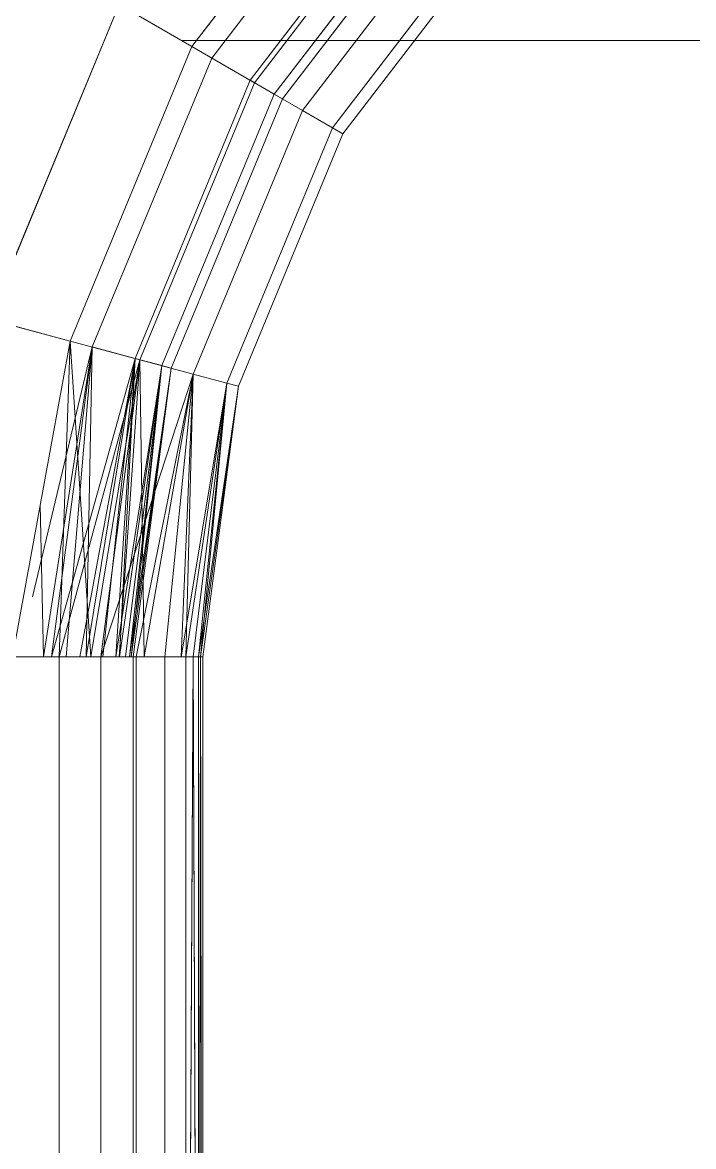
# Model space of a CAD drawing. Header units: centimetres. Extents: x -13467 to 3766, y -437 to 1921.
# Drawn here: x -4260.074 to -4259.112, y 188.098 to 189.71 of the extents above; entities that cross this region are included whole.
import ezdxf

# ---------------------------------------------------------------- set-up
doc = ezdxf.new("R2010")
doc.units = ezdxf.units.CM
doc.layers.add('M-EQPM', color=7, linetype='Continuous', lineweight=9)

# ---------------------------------------------------------------- blocks, each defined once
blk = doc.blocks.new('EQ-04-006 - EQ-04-006_dwg_Agrupar_308-1538748-Sección 1-2')
at = {"layer": 'M-EQPM', "color": 136, "true_color": 0x007f7f}
for p, q in [((-3708.4792, 189.675), (-3708.2011, 190.0374)), ((-3708.4508, 189.6586), (-3708.1779, 190.0142)), ((-3708.4508, 189.6586), (-3708.1779, 190.0142)), ((-3708.1779, 190.0142), (-3708.4508, 189.6586)), ((-3708.1779, 190.0142), (-3708.4508, 189.6586)), ((-3708.3957, 189.6268), (-3708.1329, 189.9693)), ((-3708.3957, 189.6268), (-3708.1329, 189.9693)), ((-3708.3895, 189.6232), (-3708.1279, 189.9642)), ((-3708.3895, 189.6232), (-3708.1279, 189.9642)), ((-3708.3611, 189.6068), (-3708.1047, 189.941)), ((-3708.3611, 189.6068), (-3708.1047, 189.941)), ((-3708.3493, 189.6), (-3708.095, 189.9314)), ((-3708.3207, 189.5835), (-3708.0717, 189.908)), ((-3708.3207, 189.5835), (-3708.0717, 189.908)), ((-3708.2775, 189.5585), (-3708.0364, 189.8727)), ((-3708.2775, 189.5585), (-3708.0364, 189.8727)), ((-3708.2627, 189.55), (-3708.0243, 189.8607)), ((-3708.7705, 189.2841), (-3708.5836, 189.7353)), ((-3708.4792, 189.675), (-3708.5836, 189.7353)), ((-3708.654, 189.2529), (-3708.4792, 189.675)), ((-3708.3895, 189.6232), (-3708.4792, 189.675)), ((-3708.4792, 189.675), (-3708.3895, 189.6232)), ((-3708.6223, 189.2444), (-3708.4508, 189.6586)), ((-3708.6223, 189.2444), (-3708.4508, 189.6586)), ((-3708.6223, 189.2444), (-3708.4508, 189.6586)), ((-3708.6223, 189.2444), (-3708.4508, 189.6586)), ((-3708.3957, 189.6268), (-3708.4508, 189.6586)), ((-3708.4508, 189.6586), (-3708.3957, 189.6268)), ((-3708.5609, 189.228), (-3708.3957, 189.6268)), ((-3708.5609, 189.228), (-3708.3957, 189.6268)), ((-3708.554, 189.2261), (-3708.3895, 189.6232)), ((-3708.554, 189.2261), (-3708.3895, 189.6232)), ((-3708.3611, 189.6068), (-3708.3957, 189.6268)), ((-3708.3957, 189.6268), (-3708.3611, 189.6068)), ((-3708.3207, 189.5835), (-3708.3895, 189.6232)), ((-3708.3895, 189.6232), (-3708.3207, 189.5835)), ((-3708.5223, 189.2176), (-3708.3611, 189.6068)), ((-3708.5223, 189.2176), (-3708.3611, 189.6068)), ((-3708.3611, 189.6068), (-3708.3493, 189.6)), ((-3708.3493, 189.6), (-3708.3611, 189.6068)), ((-3708.5091, 189.2141), (-3708.3493, 189.6)), ((-3708.4773, 189.2056), (-3708.3207, 189.5835)), ((-3708.4773, 189.2056), (-3708.3207, 189.5835)), ((-3708.3207, 189.5835), (-3708.2775, 189.5585)), ((-3708.3207, 189.5835), (-3708.2775, 189.5585)), ((-3708.429, 189.1926), (-3708.2775, 189.5585)), ((-3708.429, 189.1926), (-3708.2775, 189.5585)), ((-3708.2775, 189.5585), (-3708.2627, 189.55)), ((-3708.2627, 189.55), (-3708.2775, 189.5585)), ((-3708.4126, 189.1882), (-3708.2627, 189.55)), ((-3708.654, 189.2529), (-3708.7705, 189.2841)), ((-3708.654, 189.2529), (-3708.7367, 188.8)), ((-3708.6698, 188.8), (-3708.654, 189.2529)), ((-3708.654, 189.2529), (-3708.6698, 188.8)), ((-3708.654, 189.2529), (-3708.6698, 188.8)), ((-3708.6698, 188.8), (-3708.654, 189.2529)), ((-3708.554, 189.2261), (-3708.654, 189.2529)), ((-3708.654, 189.2529), (-3708.554, 189.2261)), ((-3708.654, 189.2529), (-3708.6243, 188.8)), ((-3708.654, 189.2529), (-3708.6243, 188.8)), ((-3708.6223, 189.2444), (-3708.708, 188.886)), ((-3708.708, 188.886), (-3708.6223, 189.2444)), ((-3708.6921, 188.8), (-3708.6223, 189.2444)), ((-3708.6921, 188.8), (-3708.6223, 189.2444)), ((-3708.6808, 188.8), (-3708.6223, 189.2444)), ((-3708.6223, 189.2444), (-3708.6595, 188.8)), ((-3708.6223, 189.2444), (-3708.6311, 188.8)), ((-3708.5609, 189.228), (-3708.6223, 189.2444)), ((-3708.6223, 189.2444), (-3708.5609, 189.228)), ((-3708.5609, 189.228), (-3708.6808, 188.8)), ((-3708.554, 189.2261), (-3708.6698, 188.8)), ((-3708.5609, 189.228), (-3708.6401, 188.8)), ((-3708.6311, 188.8), (-3708.5609, 189.228)), ((-3708.554, 189.2261), (-3708.6243, 188.8)), ((-3708.554, 189.2261), (-3708.6101, 188.8)), ((-3708.5609, 189.228), (-3708.6073, 188.8)), ((-3708.5609, 189.228), (-3708.6073, 188.8)), ((-3708.5609, 189.228), (-3708.5884, 188.8)), ((-3708.554, 189.2261), (-3708.5835, 188.8)), ((-3708.5832, 188.8), (-3708.5609, 189.228)), ((-3708.5223, 189.2176), (-3708.5609, 189.228)), ((-3708.5609, 189.228), (-3708.5223, 189.2176)), ((-3708.4773, 189.2056), (-3708.554, 189.2261)), ((-3708.554, 189.2261), (-3708.4773, 189.2056)), ((-3708.554, 189.2261), (-3708.5479, 188.8)), ((-3708.4773, 189.2056), (-3708.6101, 188.8)), ((-3708.5884, 188.8), (-3708.5223, 189.2176)), ((-3708.5223, 189.2176), (-3708.5832, 188.8)), ((-3708.5223, 189.2176), (-3708.5747, 188.8)), ((-3708.5686, 188.8), (-3708.5223, 189.2176)), ((-3708.5686, 188.8), (-3708.5091, 189.2141)), ((-3708.5223, 189.2176), (-3708.5664, 188.8)), ((-3708.5664, 188.8), (-3708.5223, 189.2176)), ((-3708.5091, 189.2141), (-3708.5664, 188.8)), ((-3708.5637, 188.8), (-3708.5091, 189.2141)), ((-3708.4773, 189.2056), (-3708.5592, 188.8)), ((-3708.4773, 189.2056), (-3708.5479, 188.8)), ((-3708.5091, 189.2141), (-3708.5223, 189.2176)), ((-3708.5091, 189.2141), (-3708.5223, 189.2176)), ((-3708.4773, 189.2056), (-3708.5182, 188.8)), ((-3708.4773, 189.2056), (-3708.5182, 188.8)), ((-3708.4773, 189.2056), (-3708.4946, 188.8)), ((-3708.4881, 188.8), (-3708.4773, 189.2056)), ((-3708.429, 189.1926), (-3708.4773, 189.2056)), ((-3708.4773, 189.2056), (-3708.429, 189.1926)), ((-3708.4946, 188.8), (-3708.429, 189.1926)), ((-3708.429, 189.1926), (-3708.4881, 188.8)), ((-3708.429, 189.1926), (-3708.4775, 188.8)), ((-3708.4698, 188.8), (-3708.429, 189.1926)), ((-3708.4126, 189.1882), (-3708.4698, 188.8)), ((-3708.429, 189.1926), (-3708.4671, 188.8)), ((-3708.4126, 189.1882), (-3708.4671, 188.8)), ((-3708.4126, 189.1882), (-3708.4637, 188.8)), ((-3708.4126, 189.1882), (-3708.429, 189.1926)), ((-3708.4126, 189.1882), (-3708.429, 189.1926)), ((-3708.6969, 189.0179), (-3708.6921, 188.8)), ((-3708.6969, 189.0179), (-3708.6921, 188.8)), ((-3708.6698, 188.8), (-3708.7367, 188.8)), ((-3708.6101, 188.8), (-3708.6698, 188.8)), ((-3708.6698, 188.8), (-3708.6698, 186.8)), ((-3708.5592, 188.8), (-3708.6101, 188.8)), ((-3708.6101, 188.8), (-3708.6101, 186.8)), ((-3708.5637, 188.8), (-3708.5637, 186.8)), ((-3708.5182, 188.8), (-3708.5592, 188.8)), ((-3708.5592, 188.8), (-3708.5592, 186.8)), ((-3708.4881, 188.8), (-3708.5182, 188.8)), ((-3708.5182, 188.8), (-3708.5182, 186.8)), ((-3708.4698, 188.8), (-3708.4881, 188.8)), ((-3708.4881, 188.8), (-3708.4881, 186.8)), ((-3708.4775, 188.8), (-3708.4881, 186.8)), ((-3708.4775, 188.8), (-3708.4671, 188.8)), ((-3708.4775, 188.8), (-3708.4698, 186.8)), ((-3708.4698, 188.8), (-3708.4637, 188.8)), ((-3708.4698, 188.8), (-3708.4698, 186.8)), ((-3708.4671, 188.8), (-3708.4698, 186.8)), ((-3708.4637, 188.8), (-3708.4671, 188.8)), ((-3708.4671, 188.8), (-3708.4637, 186.8)), ((-3708.4637, 188.8), (-3708.4637, 186.8))]:
    blk.add_line(p, q, dxfattribs=at)
at = {"layer": 'M-EQPM', "color": 136, "true_color": 0x007f7f, "flags": 128}
for points in [[(-3708.6073, 188.8), (-3708.5609, 189.228), (-3708.3957, 189.6268), (-3708.4508, 189.6586), (-3708.1779, 190.0142), (-3708.1329, 189.9693), (-3707.7905, 190.2321), (-3707.8222, 190.2871), (-3707.4081, 190.4586), (-3706.9637, 190.5172), (-3707.3916, 190.3972), (-3706.9637, 190.4436), (-3707.3813, 190.3586), (-3706.9637, 190.4196)], [(-3708.4126, 189.1882), (-3708.2627, 189.55), (-3708.2775, 189.5585), (-3708.0364, 189.8727), (-3708.0717, 189.908), (-3707.7472, 190.1571), (-3707.7869, 190.2259), (-3707.3898, 190.3903), (-3707.4166, 190.4904)], [(-3708.5832, 188.8), (-3708.5223, 189.2176), (-3708.5832, 188.8), (-3708.5609, 189.228), (-3708.6073, 188.8), (-3708.5609, 189.228), (-3708.3957, 189.6268), (-3708.4508, 189.6586), (-3708.1779, 190.0142), (-3708.1329, 189.9693), (-3707.7905, 190.2321), (-3707.8222, 190.2871), (-3707.4081, 190.4586), (-3707.3916, 190.3972), (-3706.9637, 190.4764)], [(-3706.9637, 190.4436), (-3707.3916, 190.3972), (-3707.4081, 190.4586), (-3707.3916, 190.3972), (-3707.7905, 190.2321), (-3707.8222, 190.2871), (-3708.1779, 190.0142), (-3708.1329, 189.9693), (-3708.3957, 189.6268), (-3708.4508, 189.6586), (-3708.6223, 189.2444), (-3708.6595, 188.8)], [(-3707.3916, 190.3972), (-3707.7905, 190.2321), (-3707.8222, 190.2871), (-3708.1779, 190.0142), (-3708.1329, 189.9693), (-3708.3957, 189.6268), (-3708.4508, 189.6586), (-3708.6223, 189.2444), (-3708.5609, 189.228), (-3708.6401, 188.8)], [(-3707.3916, 190.3972), (-3707.3813, 190.3586), (-3707.7705, 190.1974), (-3707.7905, 190.2321), (-3708.1329, 189.9693), (-3708.1047, 189.941), (-3708.3611, 189.6068), (-3708.3957, 189.6268), (-3708.5609, 189.228), (-3708.5223, 189.2176), (-3708.5884, 188.8)], [(-3708.5747, 188.8), (-3708.5223, 189.2176), (-3708.3611, 189.6068), (-3708.3957, 189.6268), (-3708.1329, 189.9693), (-3708.1047, 189.941), (-3707.7705, 190.1974), (-3707.7905, 190.2321), (-3707.3916, 190.3972)], [(-3708.1047, 189.941), (-3708.3611, 189.6068), (-3708.3493, 189.6), (-3708.3611, 189.6068), (-3708.3957, 189.6268), (-3708.1329, 189.9693)], [(-3708.1047, 189.941), (-3708.3611, 189.6068), (-3708.1047, 189.941)], [(-3708.095, 189.9314), (-3708.3493, 189.6), (-3708.5091, 189.2141), (-3708.3493, 189.6), (-3708.3611, 189.6068), (-3708.5223, 189.2176), (-3708.3611, 189.6068), (-3708.3957, 189.6268), (-3708.5609, 189.228), (-3708.5223, 189.2176), (-3708.5686, 188.8), (-3708.5091, 189.2141), (-3708.5637, 188.8)], [(-3706.9637, 190.4049), (-3707.3813, 190.3586), (-3707.3778, 190.3455), (-3707.7637, 190.1856), (-3707.7705, 190.1974), (-3708.1047, 189.941), (-3708.095, 189.9314), (-3707.7637, 190.1856), (-3707.7705, 190.1974), (-3708.1047, 189.941), (-3707.7705, 190.1974), (-3707.7905, 190.2321), (-3708.1329, 189.9693), (-3708.1047, 189.941), (-3708.095, 189.9314), (-3708.3493, 189.6), (-3708.3611, 189.6068), (-3708.5223, 189.2176), (-3708.5091, 189.2141), (-3708.5664, 188.8)], [(-3708.8955, 189.3176), (-3708.7705, 189.2841), (-3708.5836, 189.7353), (-3708.4792, 189.675), (-3708.2011, 190.0374), (-3708.1279, 189.9642), (-3707.7869, 190.2259), (-3707.7472, 190.1571), (-3707.3692, 190.3136), (-3706.9637, 190.3545), (-3690.9637, 190.3545)], [(-3708.8854, 186.8), (-3708.8854, 188.8), (-3708.7705, 189.2841), (-3708.5836, 189.7353), (-3708.4792, 189.675), (-3708.2011, 190.0374), (-3708.1279, 189.9642), (-3707.7869, 190.2259), (-3707.7472, 190.1571), (-3707.3692, 190.3136), (-3707.3563, 190.2653), (-3707.7222, 190.1138), (-3708.0364, 189.8727), (-3708.0243, 189.8607), (-3707.7137, 190.099), (-3707.7222, 190.1138), (-3707.7472, 190.1571), (-3708.0717, 189.908), (-3708.1279, 189.9642), (-3708.3895, 189.6232), (-3708.4792, 189.675), (-3708.654, 189.2529), (-3708.7705, 189.2841)], [(-3708.4698, 186.8), (-3708.4775, 188.8), (-3708.4671, 188.8), (-3708.4126, 189.1882), (-3708.429, 189.1926), (-3708.4671, 188.8), (-3708.429, 189.1926), (-3708.2775, 189.5585), (-3708.3207, 189.5835), (-3708.0717, 189.908), (-3708.1279, 189.9642), (-3707.7869, 190.2259), (-3707.8387, 190.3155)], [(-3707.8387, 190.3155), (-3707.7869, 190.2259), (-3708.1279, 189.9642), (-3708.0717, 189.908), (-3708.3207, 189.5835), (-3708.2775, 189.5585), (-3708.429, 189.1926), (-3708.4126, 189.1882)], [(-3708.5592, 186.8), (-3708.5592, 188.8), (-3708.6101, 188.8), (-3708.4773, 189.2056), (-3708.6101, 188.8), (-3708.554, 189.2261), (-3708.4773, 189.2056), (-3708.5592, 188.8), (-3708.6101, 188.8), (-3708.554, 189.2261), (-3708.4773, 189.2056), (-3708.3207, 189.5835), (-3708.2775, 189.5585), (-3708.2627, 189.55), (-3708.4126, 189.1882), (-3708.429, 189.1926), (-3708.2775, 189.5585), (-3708.0364, 189.8727)], [(-3708.0717, 189.908), (-3708.3207, 189.5835), (-3708.3895, 189.6232), (-3708.554, 189.2261), (-3708.6698, 188.8), (-3708.7367, 188.8), (-3708.654, 189.2529), (-3708.554, 189.2261), (-3708.3895, 189.6232), (-3708.3207, 189.5835), (-3708.0717, 189.908)], [(-3708.0243, 189.8607), (-3708.2627, 189.55), (-3708.2775, 189.5585), (-3708.0364, 189.8727)], [(-3708.1279, 189.9642), (-3708.3895, 189.6232), (-3708.4792, 189.675), (-3708.654, 189.2529), (-3708.7705, 189.2841)], [(-3708.2011, 190.0374), (-3708.1279, 189.9642), (-3708.3895, 189.6232), (-3708.3207, 189.5835), (-3708.4773, 189.2056), (-3708.4946, 188.8)], [(-3708.2011, 190.0374), (-3708.1279, 189.9642), (-3708.3895, 189.6232), (-3708.3207, 189.5835), (-3708.4773, 189.2056), (-3708.429, 189.1926), (-3708.4775, 188.8)], [(-3708.5835, 188.8), (-3708.554, 189.2261), (-3708.3895, 189.6232), (-3708.4792, 189.675)], [(-3708.5182, 188.8), (-3708.4773, 189.2056), (-3708.554, 189.2261), (-3708.3895, 189.6232), (-3708.4792, 189.675)], [(-3708.5182, 186.8), (-3708.5182, 188.8), (-3708.4773, 189.2056), (-3708.429, 189.1926), (-3708.2775, 189.5585), (-3708.3207, 189.5835), (-3708.4773, 189.2056), (-3708.5592, 188.8), (-3708.5592, 186.8)], [(-3708.6698, 186.8), (-3708.6698, 188.8), (-3708.7367, 188.8), (-3708.654, 189.2529), (-3708.6698, 188.8), (-3708.6101, 188.8), (-3708.6101, 186.8)], [(-3708.6698, 186.8), (-3708.6698, 188.8), (-3708.654, 189.2529), (-3708.554, 189.2261), (-3708.6698, 188.8), (-3708.6101, 188.8), (-3708.6101, 186.8)], [(-3708.654, 189.2529), (-3708.554, 189.2261), (-3708.6243, 188.8)], [(-3708.654, 189.2529), (-3708.554, 189.2261), (-3708.6243, 188.8), (-3708.654, 189.2529)], [(-3708.708, 188.886), (-3708.6223, 189.2444), (-3708.6808, 188.8), (-3708.5609, 189.228), (-3708.6401, 188.8)], [(-3708.6969, 189.0179), (-3708.6921, 188.8), (-3708.6223, 189.2444), (-3708.5609, 189.228), (-3708.6311, 188.8), (-3708.6223, 189.2444), (-3708.6595, 188.8)], [(-3708.6073, 188.8), (-3708.5609, 189.228), (-3708.5884, 188.8), (-3708.5223, 189.2176), (-3708.5747, 188.8)], [(-3708.5223, 189.2176), (-3708.5609, 189.228), (-3708.5884, 188.8)], [(-3708.5479, 188.8), (-3708.4773, 189.2056), (-3708.554, 189.2261), (-3708.5835, 188.8)], [(-3708.5832, 188.8), (-3708.5609, 189.228), (-3708.5223, 189.2176), (-3708.5686, 188.8)], [(-3708.5686, 188.8), (-3708.5091, 189.2141), (-3708.5223, 189.2176), (-3708.5091, 189.2141), (-3708.5223, 189.2176), (-3708.5664, 188.8), (-3708.5091, 189.2141), (-3708.5637, 188.8)], [(-3708.5479, 188.8), (-3708.4773, 189.2056), (-3708.5182, 188.8)], [(-3708.4881, 186.8), (-3708.4881, 188.8), (-3708.5182, 188.8), (-3708.4773, 189.2056), (-3708.4881, 188.8), (-3708.4773, 189.2056), (-3708.429, 189.1926), (-3708.4881, 188.8), (-3708.4698, 188.8), (-3708.4637, 188.8), (-3708.4126, 189.1882), (-3708.4698, 188.8), (-3708.4126, 189.1882), (-3708.429, 189.1926), (-3708.4698, 188.8), (-3708.4698, 186.8)], [(-3708.4946, 188.8), (-3708.4773, 189.2056), (-3708.429, 189.1926), (-3708.4946, 188.8)], [(-3708.4946, 188.8), (-3708.429, 189.1926), (-3708.4775, 188.8)], [(-3708.4698, 186.8), (-3708.4698, 188.8), (-3708.4881, 188.8), (-3708.429, 189.1926), (-3708.4698, 188.8), (-3708.4637, 188.8), (-3708.4637, 186.8)], [(-3708.4637, 186.8), (-3708.4637, 188.8), (-3708.4671, 188.8), (-3708.4637, 188.8), (-3708.4126, 189.1882), (-3708.4671, 188.8), (-3708.4698, 186.8)], [(-3708.5182, 186.8), (-3708.5182, 188.8), (-3708.5592, 188.8), (-3708.5182, 188.8), (-3708.4881, 188.8), (-3708.4881, 186.8)], [(-3708.4881, 186.8), (-3708.4775, 188.8), (-3708.4671, 188.8), (-3708.4698, 186.8)], [(-3708.4881, 186.8), (-3708.4775, 188.8), (-3708.4698, 186.8)]]:
    blk.add_lwpolyline(points, dxfattribs=at)
for points in [[(-3708.2627, 189.55), (-3708.0243, 189.8607), (-3708.0364, 189.8727), (-3707.7222, 190.1138), (-3707.7472, 190.1571), (-3707.3692, 190.3136), (-3707.3898, 190.3903), (-3707.7869, 190.2259), (-3707.7472, 190.1571), (-3708.0717, 189.908), (-3708.0364, 189.8727), (-3708.2775, 189.5585)], [(-3708.6808, 188.8), (-3708.5609, 189.228), (-3708.6223, 189.2444)], [(-3708.6311, 188.8), (-3708.6223, 189.2444), (-3708.5609, 189.228)], [(-3708.5479, 188.8), (-3708.554, 189.2261)], [(-3708.4637, 186.8), (-3708.4671, 188.8)]]:
    blk.add_lwpolyline(points, close=True, dxfattribs=at)
blk = doc.blocks.new('EQ-04-006 - EQ-04-006_dwg_Agrupar_316-1538749-Sección 1-2')
at = {"layer": 'M-EQPM', "color": 136, "true_color": 0x007f7f}
for p, q in [((-3708.4508, 189.6586), (-3708.1779, 190.0142)), ((-3708.4508, 189.6586), (-3708.1779, 190.0142)), ((-3708.1779, 190.0142), (-3708.4508, 189.6586)), ((-3708.1779, 190.0142), (-3708.4508, 189.6586)), ((-3708.3957, 189.6268), (-3708.1329, 189.9693)), ((-3708.3957, 189.6268), (-3708.1329, 189.9693)), ((-3708.3895, 189.6232), (-3708.1279, 189.9642)), ((-3708.3895, 189.6232), (-3708.1279, 189.9642)), ((-3708.3611, 189.6068), (-3708.1047, 189.941)), ((-3708.3611, 189.6068), (-3708.1047, 189.941)), ((-3708.3493, 189.6), (-3708.095, 189.9314)), ((-3708.3207, 189.5835), (-3708.0717, 189.908)), ((-3708.3207, 189.5835), (-3708.0717, 189.908)), ((-3708.2775, 189.5585), (-3708.0364, 189.8727)), ((-3708.2775, 189.5585), (-3708.0364, 189.8727)), ((-3708.2627, 189.55), (-3708.0243, 189.8607)), ((-3708.3895, 189.6232), (-3708.4792, 189.675)), ((-3708.4792, 189.675), (-3708.3895, 189.6232)), ((-3708.6223, 189.2444), (-3708.4508, 189.6586)), ((-3708.6223, 189.2444), (-3708.4508, 189.6586)), ((-3708.6223, 189.2444), (-3708.4508, 189.6586)), ((-3708.6223, 189.2444), (-3708.4508, 189.6586)), ((-3708.3957, 189.6268), (-3708.4508, 189.6586)), ((-3708.4508, 189.6586), (-3708.3957, 189.6268)), ((-3708.5609, 189.228), (-3708.3957, 189.6268)), ((-3708.5609, 189.228), (-3708.3957, 189.6268)), ((-3708.554, 189.2261), (-3708.3895, 189.6232)), ((-3708.554, 189.2261), (-3708.3895, 189.6232)), ((-3708.3611, 189.6068), (-3708.3957, 189.6268)), ((-3708.3957, 189.6268), (-3708.3611, 189.6068)), ((-3708.3207, 189.5835), (-3708.3895, 189.6232)), ((-3708.3895, 189.6232), (-3708.3207, 189.5835)), ((-3708.5223, 189.2176), (-3708.3611, 189.6068)), ((-3708.5223, 189.2176), (-3708.3611, 189.6068)), ((-3708.3611, 189.6068), (-3708.3493, 189.6)), ((-3708.3493, 189.6), (-3708.3611, 189.6068)), ((-3708.5091, 189.2141), (-3708.3493, 189.6)), ((-3708.4773, 189.2056), (-3708.3207, 189.5835)), ((-3708.4773, 189.2056), (-3708.3207, 189.5835)), ((-3708.3207, 189.5835), (-3708.2775, 189.5585)), ((-3708.3207, 189.5835), (-3708.2775, 189.5585)), ((-3708.429, 189.1926), (-3708.2775, 189.5585)), ((-3708.429, 189.1926), (-3708.2775, 189.5585)), ((-3708.2775, 189.5585), (-3708.2627, 189.55)), ((-3708.2627, 189.55), (-3708.2775, 189.5585)), ((-3708.4126, 189.1882), (-3708.2627, 189.55)), ((-3708.6698, 188.8), (-3708.654, 189.2529)), ((-3708.654, 189.2529), (-3708.6698, 188.8)), ((-3708.6698, 188.8), (-3708.654, 189.2529)), ((-3708.654, 189.2529), (-3708.6698, 188.8)), ((-3708.6698, 188.8), (-3708.654, 189.2529)), ((-3708.654, 189.2529), (-3708.6698, 188.8)), ((-3708.554, 189.2261), (-3708.654, 189.2529)), ((-3708.654, 189.2529), (-3708.554, 189.2261)), ((-3708.654, 189.2529), (-3708.6243, 188.8)), ((-3708.654, 189.2529), (-3708.6243, 188.8)), ((-3708.6223, 189.2444), (-3708.708, 188.886)), ((-3708.708, 188.886), (-3708.6223, 189.2444)), ((-3708.6921, 188.8), (-3708.6223, 189.2444)), ((-3708.6921, 188.8), (-3708.6223, 189.2444)), ((-3708.6808, 188.8), (-3708.6223, 189.2444)), ((-3708.6223, 189.2444), (-3708.6595, 188.8)), ((-3708.6223, 189.2444), (-3708.6311, 188.8)), ((-3708.5609, 189.228), (-3708.6223, 189.2444)), ((-3708.6223, 189.2444), (-3708.5609, 189.228)), ((-3708.5609, 189.228), (-3708.6808, 188.8)), ((-3708.554, 189.2261), (-3708.6698, 188.8)), ((-3708.5609, 189.228), (-3708.6401, 188.8)), ((-3708.6311, 188.8), (-3708.5609, 189.228)), ((-3708.554, 189.2261), (-3708.6243, 188.8)), ((-3708.554, 189.2261), (-3708.6101, 188.8)), ((-3708.5609, 189.228), (-3708.6073, 188.8)), ((-3708.5609, 189.228), (-3708.6073, 188.8)), ((-3708.5609, 189.228), (-3708.5884, 188.8)), ((-3708.554, 189.2261), (-3708.5835, 188.8)), ((-3708.5832, 188.8), (-3708.5609, 189.228)), ((-3708.5223, 189.2176), (-3708.5609, 189.228)), ((-3708.5609, 189.228), (-3708.5223, 189.2176)), ((-3708.4773, 189.2056), (-3708.554, 189.2261)), ((-3708.554, 189.2261), (-3708.4773, 189.2056)), ((-3708.554, 189.2261), (-3708.5479, 188.8)), ((-3708.4773, 189.2056), (-3708.6101, 188.8)), ((-3708.5884, 188.8), (-3708.5223, 189.2176)), ((-3708.5223, 189.2176), (-3708.5832, 188.8)), ((-3708.5223, 189.2176), (-3708.5747, 188.8)), ((-3708.5686, 188.8), (-3708.5223, 189.2176)), ((-3708.5686, 188.8), (-3708.5091, 189.2141)), ((-3708.5223, 189.2176), (-3708.5664, 188.8)), ((-3708.5664, 188.8), (-3708.5223, 189.2176)), ((-3708.5091, 189.2141), (-3708.5664, 188.8)), ((-3708.5637, 188.8), (-3708.5091, 189.2141)), ((-3708.4773, 189.2056), (-3708.5592, 188.8)), ((-3708.4773, 189.2056), (-3708.5479, 188.8)), ((-3708.5091, 189.2141), (-3708.5223, 189.2176)), ((-3708.5091, 189.2141), (-3708.5223, 189.2176)), ((-3708.4773, 189.2056), (-3708.5182, 188.8)), ((-3708.4773, 189.2056), (-3708.5182, 188.8)), ((-3708.4773, 189.2056), (-3708.4946, 188.8)), ((-3708.4881, 188.8), (-3708.4773, 189.2056)), ((-3708.429, 189.1926), (-3708.4773, 189.2056)), ((-3708.4773, 189.2056), (-3708.429, 189.1926)), ((-3708.4946, 188.8), (-3708.429, 189.1926)), ((-3708.429, 189.1926), (-3708.4881, 188.8)), ((-3708.429, 189.1926), (-3708.4775, 188.8)), ((-3708.4698, 188.8), (-3708.429, 189.1926)), ((-3708.4126, 189.1882), (-3708.4698, 188.8)), ((-3708.429, 189.1926), (-3708.4671, 188.8)), ((-3708.4126, 189.1882), (-3708.4671, 188.8)), ((-3708.4126, 189.1882), (-3708.4637, 188.8)), ((-3708.4126, 189.1882), (-3708.429, 189.1926)), ((-3708.4126, 189.1882), (-3708.429, 189.1926)), ((-3708.6969, 189.0179), (-3708.6921, 188.8)), ((-3708.6969, 189.0179), (-3708.6921, 188.8)), ((-3708.4698, 188.8), (-3708.4881, 188.8)), ((-3708.4775, 188.8), (-3708.4881, 186.8)), ((-3708.4775, 188.8), (-3708.4671, 188.8)), ((-3708.4775, 188.8), (-3708.4698, 186.8)), ((-3708.4698, 188.8), (-3708.4637, 188.8)), ((-3708.4698, 188.8), (-3708.4698, 186.8)), ((-3708.4671, 188.8), (-3708.4698, 186.8)), ((-3708.4637, 188.8), (-3708.4671, 188.8)), ((-3708.4671, 188.8), (-3708.4637, 186.8)), ((-3708.4637, 188.8), (-3708.4637, 186.8))]:
    blk.add_line(p, q, dxfattribs=at)
at = {"layer": 'M-EQPM', "color": 136, "true_color": 0x007f7f, "flags": 128}
for points in [[(-3708.6073, 188.8), (-3708.5609, 189.228), (-3708.3957, 189.6268), (-3708.4508, 189.6586), (-3708.1779, 190.0142), (-3708.1329, 189.9693), (-3707.7905, 190.2321), (-3707.8222, 190.2871), (-3707.4081, 190.4586), (-3706.9637, 190.5172), (-3707.3916, 190.3972), (-3706.9637, 190.4436), (-3707.3813, 190.3586), (-3706.9637, 190.4196)], [(-3708.4126, 189.1882), (-3708.2627, 189.55), (-3708.2775, 189.5585), (-3708.0364, 189.8727), (-3708.0717, 189.908), (-3707.7472, 190.1571), (-3707.7869, 190.2259), (-3707.3898, 190.3903), (-3707.4166, 190.4904)], [(-3708.5832, 188.8), (-3708.5223, 189.2176), (-3708.5832, 188.8), (-3708.5609, 189.228), (-3708.6073, 188.8), (-3708.5609, 189.228), (-3708.3957, 189.6268), (-3708.4508, 189.6586), (-3708.1779, 190.0142), (-3708.1329, 189.9693), (-3707.7905, 190.2321), (-3707.8222, 190.2871), (-3707.4081, 190.4586), (-3707.3916, 190.3972), (-3706.9637, 190.4764)], [(-3706.9637, 190.4436), (-3707.3916, 190.3972), (-3707.4081, 190.4586), (-3707.3916, 190.3972), (-3707.7905, 190.2321), (-3707.8222, 190.2871), (-3708.1779, 190.0142), (-3708.1329, 189.9693), (-3708.3957, 189.6268), (-3708.4508, 189.6586), (-3708.6223, 189.2444), (-3708.6595, 188.8)], [(-3707.3916, 190.3972), (-3707.7905, 190.2321), (-3707.8222, 190.2871), (-3708.1779, 190.0142), (-3708.1329, 189.9693), (-3708.3957, 189.6268), (-3708.4508, 189.6586), (-3708.6223, 189.2444), (-3708.5609, 189.228), (-3708.6401, 188.8)], [(-3707.3916, 190.3972), (-3707.3813, 190.3586), (-3707.7705, 190.1974), (-3707.7905, 190.2321), (-3708.1329, 189.9693), (-3708.1047, 189.941), (-3708.3611, 189.6068), (-3708.3957, 189.6268), (-3708.5609, 189.228), (-3708.5223, 189.2176), (-3708.5884, 188.8)], [(-3708.5747, 188.8), (-3708.5223, 189.2176), (-3708.3611, 189.6068), (-3708.3957, 189.6268), (-3708.1329, 189.9693), (-3708.1047, 189.941), (-3707.7705, 190.1974), (-3707.7905, 190.2321), (-3707.3916, 190.3972)], [(-3708.1047, 189.941), (-3708.3611, 189.6068), (-3708.3493, 189.6), (-3708.3611, 189.6068), (-3708.3957, 189.6268), (-3708.1329, 189.9693)], [(-3708.1047, 189.941), (-3708.3611, 189.6068), (-3708.1047, 189.941)], [(-3708.095, 189.9314), (-3708.3493, 189.6), (-3708.5091, 189.2141), (-3708.3493, 189.6), (-3708.3611, 189.6068), (-3708.5223, 189.2176), (-3708.3611, 189.6068), (-3708.3957, 189.6268), (-3708.5609, 189.228), (-3708.5223, 189.2176), (-3708.5686, 188.8), (-3708.5091, 189.2141), (-3708.5637, 188.8)], [(-3706.9637, 190.4049), (-3707.3813, 190.3586), (-3707.3778, 190.3455), (-3707.7637, 190.1856), (-3707.7705, 190.1974), (-3708.1047, 189.941), (-3708.095, 189.9314), (-3707.7637, 190.1856), (-3707.7705, 190.1974), (-3708.1047, 189.941), (-3707.7705, 190.1974), (-3707.7905, 190.2321), (-3708.1329, 189.9693), (-3708.1047, 189.941), (-3708.095, 189.9314), (-3708.3493, 189.6), (-3708.3611, 189.6068), (-3708.5223, 189.2176), (-3708.5091, 189.2141), (-3708.5664, 188.8)], [(-3708.2011, 190.0374), (-3708.1279, 189.9642), (-3707.7869, 190.2259), (-3707.7472, 190.1571), (-3707.3692, 190.3136), (-3707.3563, 190.2653), (-3707.7222, 190.1138), (-3708.0364, 189.8727), (-3708.0243, 189.8607), (-3707.7137, 190.099), (-3707.7222, 190.1138), (-3707.7472, 190.1571), (-3708.0717, 189.908), (-3708.1279, 189.9642), (-3708.3895, 189.6232), (-3708.4792, 189.675)], [(-3708.4698, 186.8), (-3708.4775, 188.8), (-3708.4671, 188.8), (-3708.4126, 189.1882), (-3708.429, 189.1926), (-3708.4671, 188.8), (-3708.429, 189.1926), (-3708.2775, 189.5585), (-3708.3207, 189.5835), (-3708.0717, 189.908), (-3708.1279, 189.9642), (-3707.7869, 190.2259), (-3707.8387, 190.3155)], [(-3707.8387, 190.3155), (-3707.7869, 190.2259), (-3708.1279, 189.9642), (-3708.0717, 189.908), (-3708.3207, 189.5835), (-3708.2775, 189.5585), (-3708.429, 189.1926), (-3708.4126, 189.1882)], [(-3708.654, 189.2529), (-3708.554, 189.2261), (-3708.3895, 189.6232), (-3708.3207, 189.5835), (-3708.0717, 189.908), (-3708.0364, 189.8727), (-3708.0243, 189.8607), (-3708.2627, 189.55), (-3708.2775, 189.5585), (-3708.0364, 189.8727), (-3707.7222, 190.1138), (-3707.7472, 190.1571), (-3708.0717, 189.908), (-3708.1279, 189.9642), (-3708.3895, 189.6232), (-3708.4792, 189.675)], [(-3708.2011, 190.0374), (-3708.1279, 189.9642), (-3708.3895, 189.6232), (-3708.3207, 189.5835), (-3708.4773, 189.2056), (-3708.4946, 188.8)], [(-3708.2011, 190.0374), (-3708.1279, 189.9642), (-3708.3895, 189.6232), (-3708.3207, 189.5835), (-3708.4773, 189.2056), (-3708.429, 189.1926), (-3708.4775, 188.8)], [(-3708.6101, 188.8), (-3708.554, 189.2261), (-3708.4773, 189.2056), (-3708.3207, 189.5835), (-3708.2775, 189.5585), (-3708.2627, 189.55), (-3708.4126, 189.1882), (-3708.429, 189.1926), (-3708.2775, 189.5585), (-3708.0364, 189.8727), (-3708.0717, 189.908), (-3708.3207, 189.5835), (-3708.3895, 189.6232), (-3708.554, 189.2261), (-3708.6698, 188.8)], [(-3708.4792, 189.675), (-3708.3895, 189.6232), (-3708.554, 189.2261), (-3708.5835, 188.8)], [(-3708.5182, 188.8), (-3708.4773, 189.2056), (-3708.554, 189.2261), (-3708.3895, 189.6232), (-3708.4792, 189.675)], [(-3708.5182, 188.8), (-3708.4773, 189.2056), (-3708.429, 189.1926), (-3708.2775, 189.5585), (-3708.3207, 189.5835), (-3708.4773, 189.2056), (-3708.5592, 188.8)], [(-3708.654, 189.2529), (-3708.554, 189.2261), (-3708.6698, 188.8)], [(-3708.6243, 188.8), (-3708.554, 189.2261), (-3708.654, 189.2529)], [(-3708.654, 189.2529), (-3708.554, 189.2261), (-3708.6243, 188.8), (-3708.654, 189.2529)], [(-3708.708, 188.886), (-3708.6223, 189.2444), (-3708.6808, 188.8), (-3708.5609, 189.228), (-3708.6401, 188.8)], [(-3708.6969, 189.0179), (-3708.6921, 188.8), (-3708.6223, 189.2444), (-3708.5609, 189.228), (-3708.6311, 188.8), (-3708.6223, 189.2444), (-3708.6595, 188.8)], [(-3708.6101, 188.8), (-3708.4773, 189.2056), (-3708.6101, 188.8), (-3708.554, 189.2261), (-3708.4773, 189.2056), (-3708.5592, 188.8)], [(-3708.6073, 188.8), (-3708.5609, 189.228), (-3708.5884, 188.8), (-3708.5223, 189.2176), (-3708.5747, 188.8)], [(-3708.5223, 189.2176), (-3708.5609, 189.228), (-3708.5884, 188.8)], [(-3708.5479, 188.8), (-3708.4773, 189.2056), (-3708.554, 189.2261), (-3708.5835, 188.8)], [(-3708.5832, 188.8), (-3708.5609, 189.228), (-3708.5223, 189.2176), (-3708.5686, 188.8)], [(-3708.5686, 188.8), (-3708.5091, 189.2141), (-3708.5223, 189.2176), (-3708.5091, 189.2141), (-3708.5223, 189.2176), (-3708.5664, 188.8), (-3708.5091, 189.2141), (-3708.5637, 188.8)], [(-3708.5479, 188.8), (-3708.4773, 189.2056), (-3708.5182, 188.8)], [(-3708.5182, 188.8), (-3708.4773, 189.2056), (-3708.4881, 188.8)], [(-3708.4946, 188.8), (-3708.4773, 189.2056), (-3708.429, 189.1926), (-3708.4946, 188.8)], [(-3708.4881, 188.8), (-3708.4773, 189.2056), (-3708.429, 189.1926), (-3708.4881, 188.8)], [(-3708.4946, 188.8), (-3708.429, 189.1926), (-3708.4775, 188.8)], [(-3708.4881, 188.8), (-3708.4698, 188.8), (-3708.4637, 188.8), (-3708.4126, 189.1882), (-3708.4698, 188.8), (-3708.4126, 189.1882), (-3708.429, 189.1926), (-3708.4698, 188.8), (-3708.4698, 186.8)], [(-3708.4881, 188.8), (-3708.429, 189.1926), (-3708.4698, 188.8), (-3708.4637, 188.8), (-3708.4637, 186.8)], [(-3708.4637, 186.8), (-3708.4637, 188.8), (-3708.4671, 188.8), (-3708.4637, 188.8), (-3708.4126, 189.1882), (-3708.4671, 188.8), (-3708.4698, 186.8)], [(-3708.4881, 186.8), (-3708.4775, 188.8), (-3708.4671, 188.8), (-3708.4698, 186.8)], [(-3708.4881, 186.8), (-3708.4775, 188.8), (-3708.4698, 186.8)], [(-3708.4698, 186.8), (-3708.4698, 188.8), (-3708.4881, 188.8)]]:
    blk.add_lwpolyline(points, dxfattribs=at)
for points in [[(-3708.2627, 189.55), (-3708.0243, 189.8607), (-3708.0364, 189.8727), (-3707.7222, 190.1138), (-3707.7472, 190.1571), (-3707.3692, 190.3136), (-3707.3898, 190.3903), (-3707.7869, 190.2259), (-3707.7472, 190.1571), (-3708.0717, 189.908), (-3708.0364, 189.8727), (-3708.2775, 189.5585)], [(-3708.6808, 188.8), (-3708.5609, 189.228), (-3708.6223, 189.2444)], [(-3708.6311, 188.8), (-3708.6223, 189.2444), (-3708.5609, 189.228)], [(-3708.5479, 188.8), (-3708.554, 189.2261)], [(-3708.4637, 186.8), (-3708.4671, 188.8)]]:
    blk.add_lwpolyline(points, close=True, dxfattribs=at)
blk = doc.blocks.new('EQ-04-006 - EQ-04-006_dwg_011_ENZUNCHADOR_dwg-1538751-Sección 1-2')
for name in ['EQ-04-006 - EQ-04-006_dwg_Agrupar_308-1538748-Sección 1-2', 'EQ-04-006 - EQ-04-006_dwg_Agrupar_316-1538749-Sección 1-2']:
    blk.add_blockref(name, (0, 0))
blk = doc.blocks.new('EQ-04-006 - EQ-04-006_dwg-1538743-Sección 1-2')
blk.add_blockref('EQ-04-006 - EQ-04-006_dwg_011_ENZUNCHADOR_dwg-1538751-Sección 1-2', (0, 0))
blk = doc.blocks.new('EQ-04-006 - EQ-04-006-1538756-Sección 1-2')
blk.add_blockref('EQ-04-006 - EQ-04-006_dwg-1538743-Sección 1-2', (0, 0))
blk = doc.blocks.new('EQ-05-014 - EQ-05-014_dwg_Agrupar_514-1555421-Sección 1-2')
at = {"layer": 'M-EQPM', "color": 1, "true_color": 0xff0000}
for p, q in [((-3689.7071, 189.684), (-3708.4948, 189.684)), ((-3689.7071, 189.684), (-3708.4948, 189.684)), ((-3708.4948, 189.684), (-3689.7071, 189.684))]:
    blk.add_line(p, q, dxfattribs=at)
blk = doc.blocks.new('EQ-05-014 - EQ-05-014_dwg-1555392-Sección 1-2')
blk.add_blockref('EQ-05-014 - EQ-05-014_dwg_Agrupar_514-1555421-Sección 1-2', (0, 0))
blk = doc.blocks.new('EQ-05-014 - EQ-05-014-1555424-Sección 1-2')
blk.add_blockref('EQ-05-014 - EQ-05-014_dwg-1555392-Sección 1-2', (0, 0))
blk = doc.blocks.new('PQ_RVR_MEP-01_ZZ_ZZ_MO_T_A_rvt-2-Sección 1-2')
at = {"layer": 'M-EQPM', "lineweight": 9}
for name in ['EQ-04-006 - EQ-04-006-1538756-Sección 1-2', 'EQ-05-014 - EQ-05-014-1555424-Sección 1-2']:
    blk.add_blockref(name, (0, 0), dxfattribs=at)

msp = doc.modelspace()

# ---------------------------------------------------------------- block references
at = {"lineweight": 5}
msp.add_blockref('PQ_RVR_MEP-01_ZZ_ZZ_MO_T_A_rvt-2-Sección 1-2', (-551.352, 0), dxfattribs=at)

doc.saveas('drawing.dxf')
